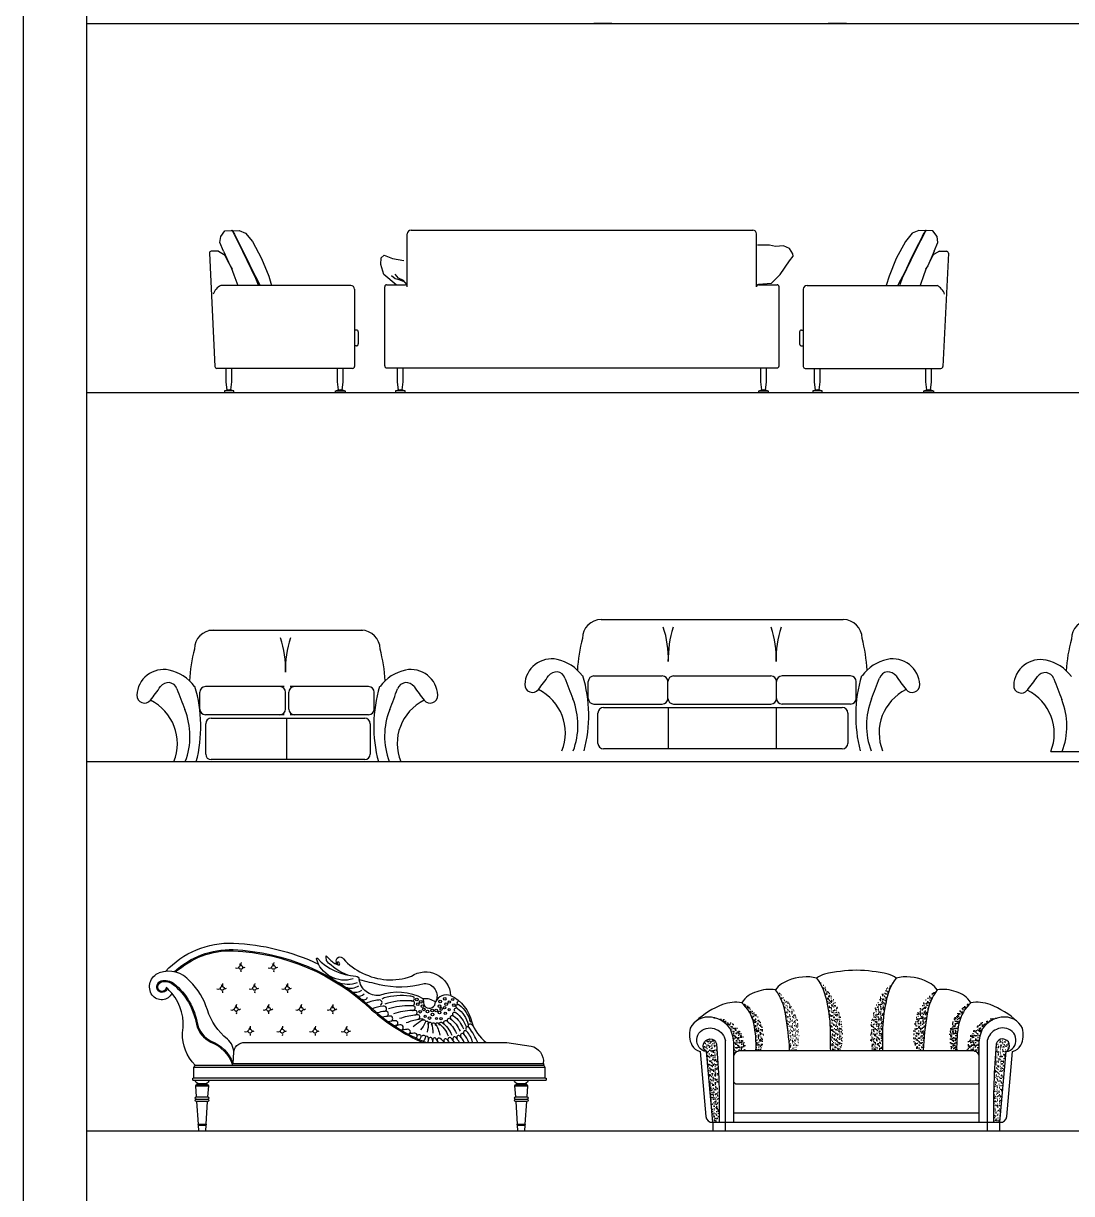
# Model space of a CAD drawing. Header units: inches. Extents: x 6 to 48.5, y 12.5 to 37.3.
# Drawn here: x 5.97 to 11.55, y 24.91 to 31.15 of the extents above; entities that cross this region are included whole.
import ezdxf

# ---------------------------------------------------------------- set-up
doc = ezdxf.new("R2010")
doc.units = ezdxf.units.IN
doc.header["$MEASUREMENT"] = 0
for name, color, linetype in [('02', 2, 'Continuous'), ('1', 1, 'Continuous'), ('4', 4, 'Continuous'), ('8', 8, 'Continuous'), ('kadrbm', 4, 'Continuous')]:
    doc.layers.add(name, color=color, linetype=linetype)
pattern_1 = [(37.5, (14.587338, 31.400122), (-0.000629934, 0.019268238), [0, -0.0152, 0, -0.017, 0, -0.01625]), (7.5, (14.587338, 31.400122), (0.01769777, 0.02822146), [0, -0.0082, 0, -0.0137, 0, -0.00525]), (327.5, (14.575038, 31.400122), (0.03114142, 5.659e-05), [0, -0.005, 0, -0.018, 0, -0.0235]), (317.5, (14.575038, 31.400122), (0.03006127, 0.00877676), [0, -0.0025, 0, -0.0118, 0, -0.0135])]

# ---------------------------------------------------------------- blocks, each defined once
blk = doc.blocks.new('kadrbm')
at = {"layer": 'kadrbm', "color": 4}
blk.add_lwpolyline([(0, 0), (0, 24.7972), (21, 24.7972), (21, 0), (0, 0)], close=True, dxfattribs=at)
blk.add_lwpolyline([(20.6631, 0.3257), (20.6631, 24.4603), (0.3369, 24.4603), (0.3369, 0.3257), (20.6631, 0.3257)], dxfattribs=at)

msp = doc.modelspace()

# ---------------------------------------------------------------- hatches: boundary and pattern name
at = {"layer": '8'}
h = msp.add_hatch(dxfattribs=at)
h.set_pattern_fill('AR-SAND', color=256, scale=0.01, style=0)
h.set_pattern_definition(pattern_1)
h.paths.add_polyline_path([(10.1949, 26.0609, -0.127665), (10.2493, 25.9324, -0.054901), (10.2682, 25.7738, 0.019917), (10.2689, 25.6751), (10.3249, 25.6751, 0.276029)])
h = msp.add_hatch(dxfattribs=at)
h.set_pattern_fill('AR-SAND', color=256, scale=0.01, style=0)
h.set_pattern_definition(pattern_1)
h.paths.add_polyline_path([(10.6197, 26.0609, 0.127665), (10.5653, 25.9324, 0.054901), (10.5464, 25.7738, -0.019917), (10.5457, 25.6751), (10.4897, 25.6751, -0.276029)])
h = msp.add_hatch(dxfattribs=at)
h.set_pattern_fill('AR-SAND', color=256, scale=0.01, style=0)
h.set_pattern_definition(pattern_1)
h.paths.add_polyline_path([(9.9763, 25.9983, -0.124146), (10.0299, 25.8705, -0.029551), (10.0519, 25.6751), (10.0894, 25.6751, 0.344651)])
h = msp.add_hatch(dxfattribs=at)
h.set_pattern_fill('AR-SAND', color=256, scale=0.01, style=0)
h.set_pattern_definition(pattern_1)
h.paths.add_polyline_path([(10.8382, 25.9983, 0.124146), (10.7846, 25.8705, 0.029551), (10.7627, 25.6751), (10.7251, 25.6751, -0.344651)])
h = msp.add_hatch(dxfattribs=at)
h.set_pattern_fill('AR-SAND', color=256, scale=0.01, style=0)
h.set_pattern_definition(pattern_1)
h.paths.add_polyline_path([(9.7974, 25.9301, -0.142895), (9.8613, 25.8195, -0.058224), (9.8725, 25.6751), (9.8976, 25.6751, 0.401088)])
h = msp.add_hatch(dxfattribs=at)
h.set_pattern_fill('AR-SAND', color=256, scale=0.01, style=0)
h.set_pattern_definition(pattern_1)
h.paths.add_polyline_path([(11.0172, 25.9301, 0.142895), (10.9533, 25.8195, 0.058224), (10.942, 25.6751), (10.9169, 25.6751, -0.401088)])
h = msp.add_hatch(dxfattribs=at)
h.set_pattern_fill('AR-SAND', color=256, scale=0.01, style=0)
h.set_pattern_definition(pattern_1)
h.paths.add_polyline_path([(9.6357, 25.8521, -0.213108), (9.7335, 25.7934, -0.123633), (9.7548, 25.7088), (9.7548, 25.6413, -0.414214), (9.7885, 25.6751), (9.817, 25.6751, 0.440527)])
h = msp.add_hatch(dxfattribs=at)
h.set_pattern_fill('AR-SAND', color=256, scale=0.01, style=0)
h.set_pattern_definition(pattern_1)
h.paths.add_polyline_path([(11.1789, 25.8521, 0.213108), (11.081, 25.7934, 0.123633), (11.0598, 25.7088), (11.0598, 25.6413, 0.414214), (11.026, 25.6751), (10.9975, 25.6751, -0.440527)])
h = msp.add_hatch(dxfattribs=at)
h.set_pattern_fill('AR-SAND', color=256, scale=0.01, style=0)
h.set_pattern_definition(pattern_1)
h.paths.add_polyline_path([(9.676, 25.2926), (9.6423, 25.2926), (9.6085, 25.6695, -1.605544), (9.6629, 25.7004, -0.003436)])
h = msp.add_hatch(dxfattribs=at)
h.set_pattern_fill('AR-SAND', color=256, scale=0.01, style=0)
h.set_pattern_definition(pattern_1)
h.paths.add_polyline_path([(11.1385, 25.2926), (11.1723, 25.2926), (11.206, 25.6695, 1.605544), (11.1517, 25.7004, 0.003436)])

# ---------------------------------------------------------------- linework, layer by layer
at = {"layer": '02'}
for p, q in [((7.017, 29.9814), (7.0214, 30.0122)), ((7.0214, 30.0122), (7.0443, 30.0436)), ((7.0443, 30.0436), (7.1191, 30.0447)), ((7.0802, 30.0441), (7.0803, 30.0457)), ((7.0803, 30.0457), (7.0807, 30.0462)), ((7.0807, 30.0462), (7.0812, 30.0462)), ((7.0812, 30.0462), (7.0818, 30.046)), ((7.0817, 30.0441), (7.0812, 30.0462)), ((7.0817, 30.0441), (7.1377, 29.9349)), ((7.0817, 30.0441), (7.0953, 30.0245)), ((7.0818, 30.046), (7.0822, 30.0453)), ((7.0822, 30.0453), (7.0836, 30.0442)), ((7.0953, 30.0245), (7.1068, 29.9999)), ((7.1068, 29.9999), (7.134, 29.9463)), ((7.1191, 30.0447), (7.1534, 30.0298)), ((7.1534, 30.0298), (7.1903, 29.9867)), ((8.0154, 29.7453), (8.0154, 30.0265)), ((8.0354, 30.0465), (9.8554, 30.0465)), ((9.8754, 29.7453), (9.8754, 30.0265)), ((10.7054, 30.0298), (10.6685, 29.9867)), ((10.7397, 30.0447), (10.7054, 30.0298)), ((10.7771, 30.0441), (10.7211, 29.9349)), ((10.752, 29.9999), (10.7248, 29.9463)), ((10.8145, 30.0436), (10.7397, 30.0447)), ((10.7635, 30.0245), (10.752, 29.9999)), ((10.7771, 30.0441), (10.7635, 30.0245)), ((10.7765, 30.0453), (10.7752, 30.0442)), ((10.777, 30.046), (10.7765, 30.0453)), ((10.7776, 30.0462), (10.777, 30.046)), ((10.7771, 30.0441), (10.7776, 30.0462)), ((10.7781, 30.0462), (10.7776, 30.0462)), ((10.7785, 30.0457), (10.7781, 30.0462)), ((10.7786, 30.0441), (10.7785, 30.0457)), ((10.8373, 30.0122), (10.8145, 30.0436)), ((10.8417, 29.9814), (10.8373, 30.0122)), ((7.0094, 29.9344), (6.9713, 29.9344)), ((7.0094, 29.9344), (7.0361, 29.9183)), ((7.0364, 29.9344), (7.017, 29.9814)), ((7.0364, 29.9344), (7.0716, 29.8566)), ((7.134, 29.9463), (7.1578, 29.9014)), ((7.1377, 29.9349), (7.2074, 29.7916)), ((7.1903, 29.9867), (7.2387, 29.8953)), ((9.944, 29.9661), (9.8805, 29.9661)), ((9.9758, 29.9604), (9.944, 29.9661)), ((10.0191, 29.9633), (9.9758, 29.9604)), ((10.0508, 29.9488), (10.0191, 29.9633)), ((10.0682, 29.92), (10.0508, 29.9488)), ((10.6685, 29.9867), (10.6201, 29.8953)), ((10.7211, 29.9349), (10.6514, 29.7916)), ((10.7248, 29.9463), (10.701, 29.9014)), ((10.8224, 29.9344), (10.7872, 29.8566)), ((10.8224, 29.9344), (10.8417, 29.9814)), ((10.8494, 29.9344), (10.8226, 29.9183)), ((10.8494, 29.9344), (10.8875, 29.9344)), ((6.9613, 29.9244), (6.9909, 29.3202)), ((7.0361, 29.9183), (7.046, 29.9092)), ((7.046, 29.9092), (7.0636, 29.8726)), ((7.1578, 29.9014), (7.1938, 29.8232)), ((7.2387, 29.8953), (7.2774, 29.8012)), ((7.8747, 29.8645), (7.8768, 29.899)), ((7.8768, 29.899), (7.893, 29.9133)), ((7.893, 29.9133), (7.9357, 29.895)), ((7.9357, 29.895), (7.9966, 29.8848)), ((10.0018, 29.8104), (10.0508, 29.8825)), ((10.0508, 29.8825), (10.071, 29.9085)), ((10.071, 29.9085), (10.0682, 29.92)), ((10.6201, 29.8953), (10.5814, 29.8012)), ((10.701, 29.9014), (10.665, 29.8232)), ((10.8128, 29.9092), (10.7952, 29.8726)), ((10.8226, 29.9183), (10.8128, 29.9092)), ((10.8975, 29.9244), (10.8679, 29.3202)), ((7.0716, 29.8566), (7.0829, 29.8384)), ((7.0772, 29.8475), (7.0918, 29.8091)), ((7.0918, 29.8091), (7.112, 29.7524)), ((7.1938, 29.8232), (7.2167, 29.781)), ((7.891, 29.8097), (7.8747, 29.8645)), ((7.9554, 29.7553), (7.891, 29.8097)), ((7.9682, 29.7914), (7.9499, 29.8117)), ((9.9556, 29.7642), (10.0018, 29.8104)), ((10.665, 29.8232), (10.6421, 29.781)), ((10.767, 29.8091), (10.7467, 29.7524)), ((10.7816, 29.8475), (10.767, 29.8091)), ((10.7872, 29.8566), (10.7759, 29.8384)), ((7.7141, 29.7524), (7.0216, 29.7524)), ((7.2074, 29.7916), (7.2205, 29.7545)), ((7.2167, 29.781), (7.2299, 29.7538)), ((7.2774, 29.8012), (7.2923, 29.7524)), ((7.8954, 29.3231), (7.8954, 29.7453)), ((7.9054, 29.7553), (8.0054, 29.7553)), ((7.9499, 29.7874), (7.9316, 29.8036)), ((7.9723, 29.7813), (7.9499, 29.7874)), ((7.9946, 29.7792), (7.9682, 29.7914)), ((7.9946, 29.7732), (7.9723, 29.7813)), ((8.0129, 29.7569), (7.9946, 29.7792)), ((9.8854, 29.7553), (9.9854, 29.7553)), ((9.8863, 29.7585), (9.9556, 29.7642)), ((9.9954, 29.3231), (9.9954, 29.7453)), ((10.1446, 29.7524), (10.8372, 29.7524)), ((10.5814, 29.8012), (10.5664, 29.7524)), ((10.6421, 29.781), (10.6289, 29.7538)), ((10.6514, 29.7916), (10.6383, 29.7545)), ((7.7341, 29.7324), (7.7341, 29.3202)), ((10.1246, 29.7324), (10.1246, 29.3202)), ((7.7441, 29.5144), (7.7341, 29.5144)), ((7.7541, 29.5044), (7.7541, 29.4402)), ((10.1046, 29.5044), (10.1046, 29.4402)), ((10.1146, 29.5144), (10.1246, 29.5144)), ((7.7441, 29.4302), (7.7341, 29.4302)), ((10.1146, 29.4302), (10.1246, 29.4302)), ((7.7241, 29.3102), (7.0009, 29.3102)), ((7.0512, 29.2374), (7.0512, 29.3102)), ((7.0812, 29.2379), (7.0812, 29.3102)), ((7.6439, 29.2379), (7.6439, 29.3102)), ((7.6739, 29.2374), (7.6739, 29.3102)), ((7.9054, 29.3131), (9.9854, 29.3131)), ((7.9628, 29.2374), (7.9628, 29.3102)), ((7.9928, 29.2379), (7.9928, 29.3102)), ((9.8981, 29.2379), (9.8981, 29.3102)), ((9.9281, 29.2374), (9.9281, 29.3102)), ((10.1346, 29.3102), (10.8579, 29.3102)), ((10.1849, 29.2374), (10.1849, 29.3102)), ((10.2149, 29.2379), (10.2149, 29.3102)), ((10.7776, 29.2379), (10.7776, 29.3102)), ((10.8076, 29.2374), (10.8076, 29.3102)), ((7.0409, 29.1896), (7.0409, 29.1814)), ((7.092, 29.1896), (7.0409, 29.1896)), ((7.0562, 29.1953), (7.0512, 29.2374)), ((7.0762, 29.1951), (7.0812, 29.2379)), ((7.092, 29.1814), (7.092, 29.1896)), ((7.633, 29.1896), (7.6842, 29.1896)), ((7.633, 29.1814), (7.633, 29.1896)), ((7.6489, 29.1951), (7.6439, 29.2379)), ((7.6689, 29.1953), (7.6739, 29.2374)), ((7.6842, 29.1896), (7.6842, 29.1814)), ((7.9525, 29.1896), (7.9525, 29.1814)), ((8.0036, 29.1896), (7.9525, 29.1896)), ((7.9678, 29.1953), (7.9628, 29.2374)), ((7.9878, 29.1951), (7.9928, 29.2379)), ((8.0036, 29.1814), (8.0036, 29.1896)), ((9.8872, 29.1896), (9.9384, 29.1896)), ((9.8872, 29.1814), (9.8872, 29.1896)), ((9.9031, 29.1951), (9.8981, 29.2379)), ((9.9231, 29.1953), (9.9281, 29.2374)), ((9.9384, 29.1896), (9.9384, 29.1814)), ((10.1746, 29.1896), (10.1746, 29.1814)), ((10.2258, 29.1896), (10.1746, 29.1896)), ((10.1899, 29.1953), (10.1849, 29.2374)), ((10.2099, 29.1951), (10.2149, 29.2379)), ((10.2258, 29.1814), (10.2258, 29.1896)), ((10.7668, 29.1896), (10.8179, 29.1896)), ((10.7668, 29.1814), (10.7668, 29.1896)), ((10.7826, 29.1951), (10.7776, 29.2379)), ((10.8026, 29.1953), (10.8076, 29.2374)), ((10.8179, 29.1896), (10.8179, 29.1814)), ((9.0481, 27.9714), (10.3376, 27.9714)), ((6.9585, 27.9145), (7.7779, 27.9145)), ((8.9794, 27.5514), (8.9794, 27.6414)), ((9.0094, 27.6714), (9.3737, 27.6714)), ((9.4037, 27.5514), (9.4037, 27.6414)), ((9.4337, 27.6714), (9.952, 27.6714)), ((9.982, 27.5514), (9.982, 27.6414)), ((10.3762, 27.6714), (10.012, 27.6714)), ((10.4062, 27.5514), (10.4062, 27.6414)), ((6.9098, 27.4945), (6.9098, 27.5845)), ((7.3603, 27.6145), (6.9398, 27.6145)), ((7.3672, 27.4945), (7.3672, 27.5845)), ((7.3846, 27.4945), (7.3846, 27.5845)), ((7.8093, 27.6145), (7.3915, 27.6145)), ((7.8393, 27.4945), (7.8393, 27.5845)), ((9.0094, 27.5214), (9.3737, 27.5214)), ((9.061, 27.5034), (10.3322, 27.5034)), ((9.4055, 27.5034), (9.4055, 27.282)), ((9.4337, 27.5214), (9.952, 27.5214)), ((9.9802, 27.5034), (9.9802, 27.282)), ((10.3762, 27.5214), (10.012, 27.5214)), ((7.3603, 27.4645), (6.9398, 27.4645)), ((6.9714, 27.4465), (7.7883, 27.4465)), ((7.3721, 27.4465), (7.3721, 27.2251)), ((7.8093, 27.4645), (7.3915, 27.4645)), ((9.031, 27.312), (9.031, 27.4734)), ((10.3622, 27.4734), (10.3622, 27.312)), ((6.9414, 27.2551), (6.9414, 27.4165)), ((7.8183, 27.4165), (7.8183, 27.2551)), ((10.3322, 27.282), (9.061, 27.282)), ((11.4428, 27.2678), (12.3252, 27.2678)), ((7.7883, 27.2251), (6.9714, 27.2251)), ((6.8784, 25.5864), (8.7487, 25.5864)), ((6.8888, 25.4876), (6.9558, 25.4876)), ((6.8948, 25.4946), (6.9498, 25.4946)), ((6.8998, 25.4996), (6.9448, 25.4996)), ((8.5888, 25.4876), (8.6558, 25.4876)), ((8.5948, 25.4946), (8.6498, 25.4946)), ((8.5998, 25.4996), (8.6448, 25.4996)), ((6.892, 25.4151), (6.9525, 25.4151)), ((8.592, 25.4151), (8.6525, 25.4151)), ((9.7548, 25.3426), (11.0598, 25.3426)), ((6.9025, 25.2826), (6.942, 25.2826)), ((6.9028, 25.2776), (6.9417, 25.2776)), ((8.6025, 25.2826), (8.642, 25.2826)), ((8.6028, 25.2776), (8.6417, 25.2776)), ((9.6423, 25.2926), (11.1723, 25.2926))]:
    msp.add_line(p, q, dxfattribs=at)
for points in [[(6.7742, 26.0942, -0.199268), (7.0878, 26.2126, -0.181303), (7.8296, 25.8969, 0.086125), (8.1153, 25.7177)], [(6.7812, 26.0925, -0.196873), (7.0876, 26.2066, -0.181315), (7.8255, 25.8925, 0.082616), (8.1002, 25.7175)], [(7.091, 25.6588, 0.22861), (7.0572, 25.7364, -0.149635), (6.9503, 25.8917, 0.126998), (6.8572, 26.0442, 0.311267), (6.6938, 26.0893)], [(6.7365, 26.0057, -0.601186), (6.6873, 25.9944, -0.519984), (6.7051, 26.0469, -0.222759), (6.7725, 26.0324, -0.176911), (6.8978, 25.8166, 0.229432), (6.971, 25.7256, -0.206083), (7.0867, 25.6097, -0.206083)], [(6.7611, 25.9799, 0.047776), (6.7313, 26.0103, -0.643851), (6.6919, 25.9981, -0.515174), (6.7066, 26.0411, -0.221677), (6.7688, 26.0277, -0.176922), (6.892, 25.8154, 0.230082), (6.9686, 25.7201, -0.220107), (7.0848, 25.5976)], [(10.1949, 26.0609, -0.127665), (10.2493, 25.9324, -0.054901), (10.2682, 25.7738, 0.019917), (10.2689, 25.6751, 0.019917)], [(10.6197, 26.0609, 0.127665), (10.5653, 25.9324, 0.054901), (10.5464, 25.7738, -0.019917), (10.5457, 25.6751)], [(8.0365, 25.9394, 0.697773), (8.0512, 25.9586, 0.170776), (8.0288, 25.9644, 0.104137), (7.8921, 25.9554, -0.013224), (7.8799, 25.9488, -0.013224)], [(10.0519, 25.6751, 0.029551), (10.0299, 25.8705, 0.124146), (9.9763, 25.9983)], [(10.8382, 25.9983, 0.124146), (10.7846, 25.8705, 0.029551), (10.7627, 25.6751)], [(8.0381, 25.9149, 0.697773), (8.0513, 25.935, 0.170776), (8.0286, 25.9393, 0.102226), (7.8953, 25.9216, 0.102226)], [(8.0422, 25.8892, 0.697773), (8.0547, 25.9098, 0.170776), (8.0319, 25.9133, 0.089037), (7.9156, 25.8967, 0.089037)], [(8.0533, 25.8649, 0.697773), (8.0647, 25.8862, 0.170776), (8.0417, 25.8884, 0.07668), (7.9418, 25.871, 0.07668)], [(8.2604, 25.863, -0.939455), (8.2739, 25.8773, -0.147574), (8.3284, 25.8026, -0.147574)], [(8.2684, 25.8856, -0.939455), (8.282, 25.8999, -0.166846), (8.34, 25.8136, -0.166846)], [(8.2779, 25.9045, -0.939455), (8.2915, 25.9188, -0.178271), (8.3512, 25.8257, -0.178271)], [(8.2838, 25.9233, -0.698164), (8.2922, 25.9398, -0.698164)], [(9.8725, 25.6751, 0.058224), (9.8613, 25.8195, 0.142895), (9.7974, 25.9301)], [(11.0172, 25.9301, 0.142895), (10.9533, 25.8195, 0.058224), (10.942, 25.6751)], [(8.0685, 25.841, 0.697773), (8.0782, 25.863, 0.170776), (8.0551, 25.8634, 0.062646), (7.9742, 25.845, 0.062646)], [(8.1014, 25.8393, 0.065211), (8.0992, 25.8417, 0.170776), (8.0761, 25.8406, 0.052168), (8.0094, 25.8221)], [(8.0951, 25.836, 0.091455), (8.0847, 25.829, 0.035676), (8.0462, 25.8013)], [(8.0944, 25.8351, -0.939455), (8.1113, 25.8249, -0.074978), (8.0852, 25.785, -0.074978)], [(8.1123, 25.8307, -0.616677), (8.1277, 25.8222, -0.076753), (8.1206, 25.7738)], [(8.1254, 25.8149, -0.939455), (8.1447, 25.8185, -0.082061), (8.1517, 25.7668, -0.082061)], [(8.1459, 25.8095, -0.939455), (8.1633, 25.8187, -0.10465), (8.1887, 25.7575, -0.10465)], [(8.1681, 25.8062, -0.939455), (8.1817, 25.8205, -0.133336), (8.233, 25.7541, -0.133336)], [(8.1877, 25.8096, -0.939455), (8.2012, 25.8239, -0.133336), (8.2525, 25.7575, -0.133336)], [(8.2121, 25.8182, -0.939455), (8.2256, 25.8325, -0.133082), (8.2769, 25.7662, -0.133082)], [(8.2314, 25.8304, -0.939455), (8.245, 25.8446, -0.133877), (8.2964, 25.7779, -0.133877)], [(8.2482, 25.8456, -0.939455), (8.2618, 25.8599, -0.138202), (8.3142, 25.7907, -0.138202)], [(8.342, 25.8028, -0.939455), (8.3583, 25.8138, -0.012694), (8.3634, 25.8075, -0.012694)], [(8.0702, 25.7567, -0.939455), (8.0871, 25.7465, -0.023831), (8.0801, 25.733, -0.023831)], [(8.0944, 25.7525, -0.939455), (8.1113, 25.7424, -0.033279), (8.1012, 25.7237, -0.033279)], [(9.6423, 25.2926), (9.6085, 25.6695, -0.397992), (9.5574, 25.7347, -0.207629), (9.5769, 25.7769, -0.302988), (9.6613, 25.7874, -0.252842), (9.7098, 25.7284)], [(11.1723, 25.2926), (11.206, 25.6695, 0.397992), (11.2572, 25.7347, 0.207629), (11.2376, 25.7769, 0.302988), (11.1533, 25.7874, 0.252842), (11.1048, 25.7284)], [(7.091, 25.6588, -0.451836), (7.1518, 25.7176, 0.000043), (8.4356, 25.7176, 0.000043)], [(9.6085, 25.6695, -1.454103), (9.6623, 25.7107, -0.027584), (9.676, 25.2926, -0.816235)], [(11.206, 25.6695, 1.454103), (11.1522, 25.7107, 0.027584), (11.1385, 25.2926, 0.816235)], [(7.0848, 25.5976, 0.034955), (7.091, 25.6588, -0.007927)]]:
    msp.add_lwpolyline(points, format="xyb", dxfattribs=at)
for points in [[(6.8848, 25.5976), (8.7423, 25.5976)], [(7.0861, 25.6056), (8.7423, 25.6056)]]:
    msp.add_lwpolyline(points, dxfattribs=at)
for centre, radius in [((7.1282, 26.1181), 0.01), ((7.3025, 26.1181), 0.01), ((7.03, 26.0065), 0.01), ((7.2019, 26.0065), 0.01), ((7.3763, 26.0065), 0.01), ((8.0668, 25.9472), 0.00715), ((8.0878, 25.9343), 0.00715), ((8.1903, 25.9364), 0.00715), ((8.2145, 25.95), 0.00715), ((8.2574, 25.9474), 0.00572), ((7.1038, 25.8948), 0.01), ((7.2756, 25.8948), 0.01), ((7.45, 25.8948), 0.01), ((7.6176, 25.8948), 0.01), ((8.0708, 25.9222), 0.00715), ((8.0838, 25.882), 0.00715), ((8.0959, 25.9109), 0.00715), ((8.103, 25.8944), 0.00715), ((8.1225, 25.8835), 0.00715), ((8.1476, 25.8883), 0.00715), ((8.1686, 25.8883), 0.00715), ((8.1872, 25.9117), 0.00715), ((8.1874, 25.8782), 0.00715), ((8.196, 25.8964), 0.00715), ((8.2144, 25.9028), 0.00608), ((8.2179, 25.8729), 0.00572), ((8.222, 25.9222), 0.00715), ((8.2389, 25.9333), 0.00608), ((8.2387, 25.8926), 0.00572), ((8.2639, 25.9166), 0.00715), ((8.1108, 25.8573), 0.00572), ((8.1342, 25.8482), 0.00715), ((8.1499, 25.8673), 0.00715), ((8.1712, 25.8455), 0.00572), ((8.1951, 25.8447), 0.00572), ((7.1775, 25.7784), 0.01), ((7.3494, 25.7784), 0.01), ((7.5237, 25.7784), 0.01), ((7.6913, 25.7784), 0.01)]:
    msp.add_circle(centre, radius, dxfattribs=at)
for centre, radius, start, end in [((8.0354, 30.0265), 0.02, 90, 180), ((9.8554, 30.0265), 0.02, 0, 90), ((6.9713, 29.9244), 0.01, 90, 180), ((10.8875, 29.9244), 0.01, 0, 90), ((7.06, 29.6791), 0.0827, 117.693, 161.48899), ((7.7141, 29.7324), 0.02, 0, 90), ((7.9054, 29.7453), 0.01, 90, 180), ((8.0054, 29.7453), 0.01, 0, 90), ((9.8854, 29.7453), 0.01, 90, 180), ((9.9854, 29.7453), 0.01, 0, 90), ((10.1446, 29.7324), 0.02, 90, 180), ((10.7987, 29.6791), 0.0827, 18.51101, 62.307), ((7.7441, 29.5044), 0.01, 0, 90), ((10.1146, 29.5044), 0.01, 90, 180), ((7.7441, 29.4402), 0.01, 270, 0), ((10.1146, 29.4402), 0.01, 180, 270), ((7.0009, 29.3202), 0.01, 180, 270), ((7.7241, 29.3202), 0.01, 270, 0), ((7.9054, 29.3231), 0.01, 180, 270), ((9.9854, 29.3231), 0.01, 270, 0), ((10.1346, 29.3202), 0.01, 180, 270), ((10.8579, 29.3202), 0.01, 270, 0), ((7.0664, 29.1381), 0.0574, 63.5599, 116.4401), ((7.6586, 29.1381), 0.0574, 63.5599, 116.4401), ((7.9781, 29.1381), 0.0574, 63.5599, 116.4401), ((9.9128, 29.1381), 0.0574, 63.5599, 116.4401), ((10.2002, 29.1381), 0.0574, 63.5599, 116.4401), ((10.7923, 29.1381), 0.0574, 63.5599, 116.4401), ((9.0481, 27.8714), 0.1, 90, 180), ((10.3376, 27.8714), 0.1, 0, 90), ((11.6524, 27.8678), 0.1, 90, 180), ((6.9816, 27.8145), 0.1, 90, 180), ((6.8544, 27.7095), 0.5127, 357.903, 18.71084), ((7.8791, 27.7095), 0.5127, 161.28916, 182.097), ((7.7706, 27.8145), 0.1, 0, 90), ((8.8931, 27.7664), 0.5127, 357.903, 18.71084), ((9.9178, 27.7664), 0.5127, 161.28916, 182.097), ((9.4678, 27.7664), 0.5127, 357.903, 18.71084), ((10.4925, 27.7664), 0.5127, 161.28916, 182.097), ((7.6804, 27.6007), 0.8269, 165.01373, 176.90547), ((7.0718, 27.6007), 0.8269, 3.09453, 14.98627), ((9.7469, 27.6576), 0.8269, 165.01373, 176.90547), ((9.6387, 27.6576), 0.8269, 3.09453, 14.98627), ((12.3512, 27.6539), 0.8269, 165.01373, 176.90547), ((8.7836, 27.6196), 0.1426, 78.0743, 177.60944), ((8.7669, 27.5402), 0.2238, 35.90384, 78.0743), ((10.6188, 27.5402), 0.2238, 101.9257, 144.09616), ((10.6021, 27.6196), 0.1426, 2.39056, 101.9257), ((11.3879, 27.6159), 0.1426, 78.0743, 177.60944), ((11.3712, 27.5365), 0.2238, 35.90384, 78.0743), ((6.7171, 27.5627), 0.1426, 78.0743, 177.60944), ((6.7004, 27.4833), 0.2238, 35.90384, 78.0743), ((8.0518, 27.4833), 0.2238, 101.9257, 144.09616), ((8.0351, 27.5627), 0.1426, 2.39056, 101.9257), ((8.8082, 27.6428), 0.0499, 19.9738, 145.18091), ((10.5775, 27.6428), 0.0499, 34.81909, 160.0262), ((11.4125, 27.6392), 0.0499, 19.9738, 145.18091), ((6.7417, 27.5859), 0.0499, 19.9738, 145.18091), ((8.0105, 27.5859), 0.0499, 34.81909, 160.0262), ((8.6817, 27.6238), 0.0406, 177.60944, 321.98509), ((7.4405, 28.5941), 1.6161, 321.98509, 325.18091), ((12.7381, 29.0712), 4.1315, 199.9738, 201.61604), ((8.2507, 27.4595), 0.7314, 345.09674, 16.84108), ((9.0094, 27.6414), 0.03, 90, 180), ((9.3737, 27.6414), 0.03, 0, 90), ((9.4337, 27.6414), 0.03, 90, 180), ((9.952, 27.6414), 0.03, 0, 90), ((10.012, 27.6414), 0.03, 90, 180), ((10.3762, 27.6414), 0.03, 0, 90), ((11.135, 27.4595), 0.7314, 163.15892, 194.90326), ((6.6476, 29.0712), 4.1315, 338.38396, 340.0262), ((11.9452, 28.5941), 1.6161, 214.81909, 218.01491), ((10.704, 27.6238), 0.0406, 218.01491, 2.39056), ((10.0448, 28.5904), 1.6161, 321.98509, 325.18091), ((15.3424, 29.0675), 4.1315, 199.9738, 201.61604), ((6.6152, 27.5669), 0.0406, 177.60944, 321.98509), ((5.374, 28.5372), 1.6161, 321.98509, 325.18091), ((10.6716, 29.0143), 4.1315, 199.9738, 201.61604), ((6.1842, 27.4026), 0.7314, 345.09674, 16.84108), ((6.9398, 27.5845), 0.03, 90, 180), ((7.3372, 27.5845), 0.03, 0, 90), ((7.4146, 27.5845), 0.03, 90, 180), ((7.8093, 27.5845), 0.03, 0, 90), ((8.568, 27.4026), 0.7314, 163.15892, 194.90326), ((4.0806, 29.0143), 4.1315, 338.38396, 340.0262), ((9.3782, 28.5372), 1.6161, 214.81909, 218.01491), ((8.137, 27.5669), 0.0406, 218.01491, 2.39056), ((8.5988, 27.3675), 0.2583, 338.15734, 63.56602), ((10.7869, 27.3675), 0.2583, 116.43398, 201.84266), ((11.286, 27.6202), 0.0406, 177.60944, 321.98509), ((11.203, 27.3639), 0.2583, 338.15734, 63.56602), ((6.5323, 27.3106), 0.2583, 338.15734, 63.56602), ((8.2199, 27.3106), 0.2583, 116.43398, 201.84266), ((8.5399, 27.4076), 0.3843, 339.24056, 21.61604), ((9.0094, 27.5514), 0.03, 180, 270), ((9.061, 27.4734), 0.03, 90, 180), ((9.3737, 27.5514), 0.03, 270, 0), ((9.4337, 27.5514), 0.03, 180, 270), ((9.952, 27.5514), 0.03, 270, 0), ((10.012, 27.5514), 0.03, 180, 270), ((10.3322, 27.4734), 0.03, 0, 90), ((10.3762, 27.5514), 0.03, 270, 0), ((10.8458, 27.4076), 0.3843, 158.38396, 200.75944), ((11.1442, 27.404), 0.3843, 339.24056, 21.61604), ((6.4734, 27.3507), 0.3843, 339.24056, 21.61604), ((6.9398, 27.4945), 0.03, 180, 270), ((6.9714, 27.4165), 0.03, 90, 180), ((7.3372, 27.4945), 0.03, 270, 0), ((7.4146, 27.4945), 0.03, 180, 270), ((7.7883, 27.4165), 0.03, 0, 90), ((7.8093, 27.4945), 0.03, 270, 0), ((8.2788, 27.3507), 0.3843, 158.38396, 200.75944), ((6.9714, 27.2551), 0.03, 180, 270), ((7.7883, 27.2551), 0.03, 270, 0), ((9.061, 27.312), 0.03, 180, 270), ((10.3322, 27.312), 0.03, 270, 0), ((7.1193, 26.1317), 0.00642, 352.70297, 47.30835), ((7.1648, 26.1332), 0.0364, 163.12858, 183.16896), ((7.2937, 26.1317), 0.00642, 352.70297, 47.30835), ((7.3392, 26.1332), 0.0364, 163.12858, 183.16896), ((7.7116, 26.3118), 0.1911, 244.59144, 251.99848), ((7.6409, 26.1352), 0.00516, 329.75468, 166.58092), ((7.6455, 26.1367), 0.0097, 316.41177, 127.30837), ((7.1063, 26.1297), 0.0154, 243.62057, 299.39078), ((7.1235, 26.0987), 0.00771, 328.434, 41.10539), ((7.1449, 26.1252), 0.00816, 244.92162, 317.67117), ((7.2807, 26.1297), 0.0154, 243.62057, 299.39078), ((7.2979, 26.0987), 0.00771, 328.434, 41.10539), ((7.3193, 26.1252), 0.00816, 244.92162, 317.67117), ((7.0082, 26.018), 0.0154, 243.62057, 299.39078), ((7.0212, 26.0201), 0.00642, 352.70297, 47.30835), ((7.0666, 26.0215), 0.0364, 163.12858, 183.16896), ((7.0468, 26.0135), 0.00816, 244.92162, 317.67117), ((7.18, 26.018), 0.0154, 243.62057, 299.39078), ((7.1931, 26.0201), 0.00642, 352.70297, 47.30835), ((7.2385, 26.0215), 0.0364, 163.12858, 183.16896), ((7.2187, 26.0135), 0.00816, 244.92162, 317.67117), ((7.3544, 26.018), 0.0154, 243.62057, 299.39078), ((7.3674, 26.0201), 0.00642, 352.70297, 47.30835), ((7.4129, 26.0215), 0.0364, 163.12858, 183.16896), ((7.393, 26.0135), 0.00816, 244.92162, 317.67117), ((7.7004, 26.1626), 0.1342, 244.23797, 291.81151), ((7.7157, 26.0799), 0.0726, 246.36238, 305.27602), ((7.0254, 25.9871), 0.00771, 328.434, 41.10539), ((7.1972, 25.9871), 0.00771, 328.434, 41.10539), ((7.3716, 25.9871), 0.00771, 328.434, 41.10539), ((7.7387, 26.0448), 0.0587, 248.27215, 306.32153), ((7.7597, 25.9964), 0.0318, 247.21019, 322.89117), ((7.784, 25.9664), 0.021, 239.97393, 341.68772), ((7.8761, 25.7537), 0.1905, 94.16803, 114.59859), ((7.8669, 25.9305), 0.014, 293.64962, 109.48072), ((8.0644, 25.9399), 0.0372, 358.88316, 17.34177), ((8.226, 25.9031), 0.0681, 72.91654, 152.67927), ((7.0819, 25.9064), 0.0154, 243.62057, 299.39078), ((7.0949, 25.9084), 0.00642, 352.70297, 47.30835), ((7.1404, 25.9099), 0.0364, 163.12858, 183.16896), ((7.0991, 25.8754), 0.00771, 328.434, 41.10539), ((7.1205, 25.9019), 0.00816, 244.92162, 317.67117), ((7.2538, 25.9064), 0.0154, 243.62057, 299.39078), ((7.2668, 25.9084), 0.00642, 352.70297, 47.30835), ((7.3123, 25.9099), 0.0364, 163.12858, 183.16896), ((7.271, 25.8754), 0.00771, 328.434, 41.10539), ((7.2924, 25.9019), 0.00816, 244.92162, 317.67117), ((7.4281, 25.9064), 0.0154, 243.62057, 299.39078), ((7.4412, 25.9084), 0.00642, 352.70297, 47.30835), ((7.4866, 25.9099), 0.0364, 163.12858, 183.16896), ((7.4454, 25.8754), 0.00771, 328.434, 41.10539), ((7.4668, 25.9019), 0.00816, 244.92162, 317.67117), ((7.5957, 25.9064), 0.0154, 243.62057, 299.39078), ((7.6088, 25.9084), 0.00642, 352.70297, 47.30835), ((7.6542, 25.9099), 0.0364, 163.12858, 183.16896), ((7.6129, 25.8754), 0.00771, 328.434, 41.10539), ((7.6344, 25.9019), 0.00816, 244.92162, 317.67117), ((7.9001, 25.7208), 0.1905, 94.16803, 111.95211), ((7.9104, 25.6934), 0.1905, 94.16803, 107.13972), ((7.8909, 25.8976), 0.014, 293.64962, 109.48072), ((7.9012, 25.8702), 0.014, 293.64962, 109.48072), ((8.1332, 25.9329), 0.0323, 168.76842, 2.52484), ((7.933, 25.6681), 0.1905, 94.16803, 105.12776), ((7.9605, 25.6434), 0.1905, 94.16803, 103.82846), ((7.9239, 25.8449), 0.014, 293.64962, 109.48072), ((7.9513, 25.8202), 0.014, 293.64962, 109.48072), ((7.1556, 25.79), 0.0154, 243.62057, 299.39078), ((7.1687, 25.792), 0.00642, 352.70297, 47.30835), ((7.2141, 25.7935), 0.0364, 163.12858, 183.16896), ((7.1728, 25.759), 0.00771, 328.434, 41.10539), ((7.1943, 25.7854), 0.00816, 244.92162, 317.67117), ((7.3275, 25.79), 0.0154, 243.62057, 299.39078), ((7.3405, 25.792), 0.00642, 352.70297, 47.30835), ((7.386, 25.7935), 0.0364, 163.12858, 183.16896), ((7.3447, 25.759), 0.00771, 328.434, 41.10539), ((7.3661, 25.7854), 0.00816, 244.92162, 317.67117), ((7.5019, 25.79), 0.0154, 243.62057, 299.39078), ((7.5149, 25.792), 0.00642, 352.70297, 47.30835), ((7.5604, 25.7935), 0.0364, 163.12858, 183.16896), ((7.5191, 25.759), 0.00771, 328.434, 41.10539), ((7.5405, 25.7854), 0.00816, 244.92162, 317.67117), ((7.6695, 25.79), 0.0154, 243.62057, 299.39078), ((7.6825, 25.792), 0.00642, 352.70297, 47.30835), ((7.728, 25.7935), 0.0364, 163.12858, 183.16896), ((7.6867, 25.759), 0.00771, 328.434, 41.10539), ((7.7081, 25.7854), 0.00816, 244.92162, 317.67117), ((7.9891, 25.6213), 0.1905, 94.16803, 103.02333), ((7.98, 25.7981), 0.014, 293.64962, 109.48072), ((8.0268, 25.5978), 0.1905, 94.16803, 103.05902), ((8.0176, 25.7746), 0.014, 293.64962, 109.48072), ((8.0635, 25.5772), 0.1905, 94.16803, 103.1175), ((8.0543, 25.7539), 0.014, 293.64962, 109.48072), ((8.2891, 25.7454), 0.00986, 37.49574, 210.34358), ((8.3087, 25.7567), 0.00986, 37.49574, 210.34358), ((8.3244, 25.7711), 0.00986, 37.49574, 210.34358), ((8.1946, 25.6591), 0.1601, 21.43887, 40.35711), ((8.3371, 25.7914), 0.00986, 37.49574, 210.34358), ((8.2102, 25.6734), 0.1601, 16.00819, 40.35711), ((7.9565, 25.5246), 0.4747, 23.99252, 35.08187), ((8.1179, 25.7415), 0.00986, 357.61242, 124.25721), ((7.9677, 25.7397), 0.1601, 352.02793, 0.4738), ((8.1386, 25.735), 0.00986, 14.20558, 187.05342), ((7.9951, 25.6904), 0.1601, 9.76488, 17.06696), ((8.1606, 25.7325), 0.00986, 31.59587, 204.44371), ((8.037, 25.6471), 0.1601, 26.12366, 34.45724), ((8.1845, 25.7318), 0.00986, 50.00949, 222.85733), ((8.0942, 25.6118), 0.1601, 41.37412, 52.87086), ((8.2199, 25.7276), 0.00986, 37.49574, 210.34358), ((8.1057, 25.6299), 0.1601, 33.18803, 40.35711), ((8.2418, 25.7347), 0.00986, 37.49574, 210.34358), ((8.1277, 25.637), 0.1601, 30.20768, 40.35711), ((8.2675, 25.7378), 0.00986, 37.49574, 210.34358), ((8.1534, 25.6401), 0.1601, 28.93181, 40.35711), ((8.1749, 25.6478), 0.1601, 25.84435, 40.35711)]:
    msp.add_arc(centre, radius, start, end, dxfattribs=at)
at = {"layer": '1'}
for p, q in [((6.3075, 31.1484), (26.6337, 31.1484)), ((6.3075, 29.1814), (26.6337, 29.1814)), ((6.3075, 27.2145), (26.6337, 27.2145)), ((6.3075, 25.2476), (26.6337, 25.2476))]:
    msp.add_line(p, q, dxfattribs=at)
at = {"layer": '4'}
for p, q in [((8.4723, 31.1484, 0.1069), (8.5698, 31.1484, 0.1069)), ((9.1056, 31.1484, 0.1069), (9.0081, 31.1484, 0.1069)), ((9.7212, 31.1484, 0.1069), (9.8187, 31.1484, 0.1069)), ((10.3546, 31.1484, 0.1069), (10.257, 31.1484, 0.1069)), ((11.1048, 25.7284), (11.1048, 25.2476))]:
    msp.add_line(p, q, dxfattribs=at)
for points in [[(6.7275, 26.0968, -0.217236), (7.0892, 26.2475, -0.099582), (7.5422, 26.1357, -0.049007)], [(7.7271, 26.0568, -0.422746), (7.5313, 26.1641, -0.781362), (7.5363, 26.167, 0.18957), (7.741, 26.0711)], [(7.6982, 26.0769, -0.118487), (7.5842, 26.154, 0.019093), (7.5833, 26.1798, 0.042379), (7.6247, 26.1419, 0.678515), (7.6374, 26.1457, -0.898063), (7.6751, 26.1639, 0.109613), (7.7772, 26.0882, 0.207584), (8.037, 26.0705, -0.590164), (8.246, 25.9682, -0.236645), (8.3584, 25.8263, 0.149924), (8.4356, 25.7176), (8.5458, 25.7176), (8.6747, 25.6992, -0.373256), (8.7399, 25.6076, -0.470343), (8.74, 25.5976)], [(6.8784, 25.5304), (6.8784, 25.5864, 0.274254), (6.8815, 25.5907, -0.39611), (6.8848, 25.5952), (6.8848, 25.5976, -0.208106), (6.8182, 25.7691, 0.223264), (6.7611, 25.9799, -0.562053), (6.6567, 25.97, -0.493671), (6.6938, 26.0893, -0.057976)], [(7.6206, 26.0547, -0.048132), (7.6014, 26.072, -0.142588)], [(7.741, 26.0711, -0.3628), (7.7596, 26.0535)], [(11.2638, 25.8295, 0.095913), (11.1196, 25.9203, 0.114666), (11.0172, 25.9301, 0.192215), (10.9381, 25.9876, 0.138794), (10.8382, 25.9983, 0.112545), (10.8056, 26.0303, 0.154805), (10.6558, 26.0672, 0.053366), (10.6197, 26.0609, 0.104515), (10.5763, 26.0822, 0.05055), (10.4073, 26.1026, 0.05055), (10.2382, 26.0822, 0.104515), (10.1949, 26.0609, 0.053366), (10.1588, 26.0672, 0.154805), (10.009, 26.0303, 0.112545), (9.9763, 25.9983, 0.138794), (9.8765, 25.9876, 0.192215), (9.7974, 25.9301, 0.114666), (9.695, 25.9203, 0.095555), (9.553, 25.8313, 0.117007)], [(9.7548, 25.2926), (9.7548, 25.7088, 0.123633), (9.7335, 25.7934, 0.213108), (9.6357, 25.8521, 0.337401), (9.5227, 25.7934)], [(11.1789, 25.8521, 0.213108), (11.081, 25.7934, 0.123633), (11.0598, 25.7088), (11.0598, 25.2926)], [(11.1723, 25.2476), (11.1723, 25.2926, 0.410618), (11.2088, 25.3233), (11.2398, 25.6695, 0.217934), (11.2831, 25.7038, 0.190972), (11.2918, 25.7934, 0.337401), (11.1789, 25.8521)], [(9.5227, 25.7934, 0.190972), (9.5315, 25.7038, 0.217934), (9.5748, 25.6695), (9.6058, 25.3233, 0.410618), (9.6423, 25.2926), (9.6423, 25.2476)], [(9.7548, 25.6413, -0.414214), (9.7885, 25.6751), (11.026, 25.6751, -0.414214), (11.0598, 25.6413)], [(8.7423, 25.5976), (8.7423, 25.5952, -0.39611), (8.7456, 25.5907, 0.274254), (8.7487, 25.5864), (8.7487, 25.5304)], [(6.8728, 25.5176), (6.8728, 25.5272, 0.414214), (6.876, 25.5304), (8.7511, 25.5304)], [(6.8928, 25.4276), (6.8888, 25.4876, -0.359913), (6.8948, 25.4946, -0.361262), (6.8998, 25.4996, -0.300137), (6.8848, 25.5176)], [(6.9598, 25.5176, -0.300137), (6.9448, 25.4996, -0.361262), (6.9498, 25.4946, -0.359913), (6.9558, 25.4876), (6.9518, 25.4276)], [(8.5928, 25.4276), (8.5888, 25.4876, -0.359913), (8.5948, 25.4946, -0.361262), (8.5998, 25.4996, -0.300137), (8.5848, 25.5176)], [(8.6598, 25.5176, -0.300137), (8.6448, 25.4996, -0.361262), (8.6498, 25.4946, -0.359913), (8.6558, 25.4876), (8.6518, 25.4276)], [(8.7511, 25.5304, 0.414214), (8.7543, 25.5272), (8.7543, 25.5176)], [(11.0598, 25.5063, -0.414214), (11.0485, 25.4951), (9.766, 25.4951), (9.7548, 25.5063)], [(6.9525, 25.4026), (6.892, 25.4026, -1), (6.892, 25.4151, -1), (6.892, 25.4276), (6.9525, 25.4276)], [(6.9048, 25.2476), (6.9028, 25.2776), (6.9025, 25.2776, -1), (6.9025, 25.2826), (6.8948, 25.4026)], [(6.9498, 25.4026), (6.942, 25.2826, -1), (6.942, 25.2776), (6.9417, 25.2776), (6.9398, 25.2476)], [(6.9525, 25.4276, -1), (6.9525, 25.4151, -1), (6.9525, 25.4026)], [(8.6525, 25.4026), (8.592, 25.4026, -1), (8.592, 25.4151, -1), (8.592, 25.4276), (8.6525, 25.4276)], [(8.6048, 25.2476), (8.6028, 25.2776), (8.6025, 25.2776, -1), (8.6025, 25.2826), (8.5948, 25.4026)], [(8.6498, 25.4026), (8.642, 25.2826, -1), (8.642, 25.2776), (8.6417, 25.2776), (8.6398, 25.2476)], [(8.6525, 25.4276, -1), (8.6525, 25.4151, -1), (8.6525, 25.4026)]]:
    msp.add_lwpolyline(points, format="xyb", dxfattribs=at)
msp.add_lwpolyline([(7.8663, 26.0265, 0.118607), (8.1047, 26.0317, -0.59118), (8.1655, 25.9343, 0.161304), (8.0999, 25.951, 0.211049), (7.867, 25.9691, -0.417277), (7.7596, 26.0537, -0.000786)], format="xyb", close=True, dxfattribs=at)
for points in [[(9.7098, 25.2476), (9.7098, 25.7284)], [(6.8728, 25.5176), (8.7543, 25.5176)]]:
    msp.add_lwpolyline(points, dxfattribs=at)

# ---------------------------------------------------------------- block references
at = {"layer": 'kadrbm'}
msp.add_blockref('kadrbm', (5.9706, 12.5141), dxfattribs=at)

doc.saveas('drawing.dxf')
